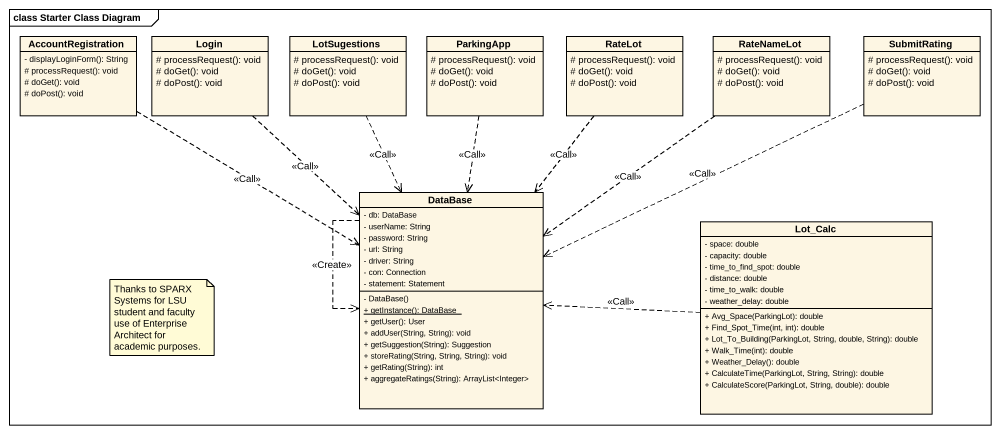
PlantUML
@startuml
mainframe class Starter Class Diagram
hide circle
hide empty members
skinparam classAttributeIconSize 0
class AccountRegistration {
  - displayLoginForm(): String
  # processRequest(): void
  # doGet(): void
  # doPost(): void
}
class Login {
  # processRequest(): void
  # doGet(): void
  # doPost(): void
}
class LotSugestions {
  # processRequest(): void
  # doGet(): void
  # doPost(): void
}
class ParkingApp {
  # processRequest(): void
  # doGet(): void
  # doPost(): void
}
class RateLot {
  # processRequest(): void
  # doGet(): void
  # doPost(): void
}
class RateNameLot {
  # processRequest(): void
  # doGet(): void
  # doPost(): void
}
class SubmitRating {
  # processRequest(): void
  # doGet(): void
  # doPost(): void
}
class "DataBase" as DataBase_ {
  - db: DataBase
  - userName: String
  - password: String
  - url: String
  - driver: String
  - con: Connection
  - statement: Statement
  - DataBase()
  {static} + getInstance(): DataBase
  + getUser(): User
  + addUser(String, String): void
  + getSuggestion(String): Suggestion
  + storeRating(String, String, String): void
  + getRating(String): int
  + aggregateRatings(String): ArrayList<Integer>
}
class Lot_Calc {
  - space: double
  - capacity: double
  - time_to_find_spot: double
  - distance: double
  - time_to_walk: double
  - weather_delay: double
  + Avg_Space(ParkingLot): double
  + Find_Spot_Time(int, int): double
  + Lot_To_Building(ParkingLot, String, double, String): double
  + Walk_Time(int): double
  + Weather_Delay(): double
  + CalculateTime(ParkingLot, String, String): double
  + CalculateScore(ParkingLot, String, double): double
}
AccountRegistration ..> DataBase_ : <<Call>>
Login ..> DataBase_ : <<Call>>
LotSugestions ..> DataBase_ : <<Call>>
ParkingApp ..> DataBase_ : <<Call>>
RateLot ..> DataBase_ : <<Call>>
RateNameLot ..> DataBase_ : <<Call>>
SubmitRating .left.> DataBase_ : <<Call>>
DataBase_ ..> DataBase_ : <<Create>>
Lot_Calc .left.> DataBase_ : <<Call>>
note as N1
  Thanks to SPARX Systems for LSU student and faculty use of Enterprise Architect for academic purposes.
end note
@enduml
